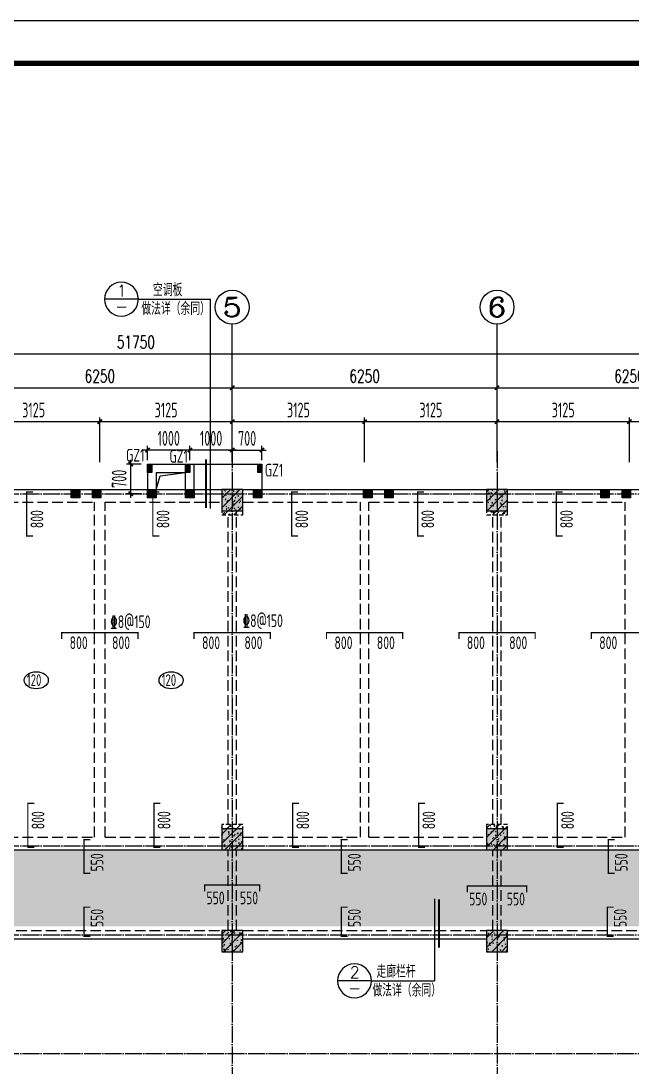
# Model space of a CAD drawing. Extents: x 139600 to 234074, y -135459 to 284050.
# Drawn here: x 173261 to 187688, y 71379 to 96050 of the extents above; entities that cross this region are included whole.
import ezdxf
from ezdxf.enums import TextEntityAlignment as Align

# ---------------------------------------------------------------- set-up
doc = ezdxf.new("R2010")
doc.units = 0
doc.header["$LTSCALE"] = 100
for name, pattern in [('CONTINOUS', [0]), ('DASHED', [0.75, 0.5, -0.25]), ('DASHEDX2', [1.5, 1, -0.5]), ('DOTE', [2.42, 2, -0.2, 0.02, -0.2]), ('HIDDEN', [7, 5, -2])]:
    doc.linetypes.add(name, pattern=pattern)
doc.layers.get('0').update_dxf_attribs({"linetype": 'CONTINUOUS'})
doc.layers.get('Defpoints').update_dxf_attribs({"linetype": 'CONTINUOUS'})
for name, color, linetype in [('AXIS', 3, 'CONTINUOUS'), ('AXIS_TEXT', 7, 'CONTINUOUS'), ('BEAM', 4, 'DASHED'), ('BEAM_CON', 4, 'CONTINUOUS'), ('B挑板&檐线', 6, 'CONTINUOUS'), ('B板筋标注', 7, 'CONTINUOUS'), ('B板细部尺寸标注', 9, 'CONTINUOUS'), ('COLU', 7, 'CONTINUOUS'), ('DOTE', 8, 'DOTE'), ('D大样&索引', 7, 'CONTINUOUS'), ('D洞口边线', 6, 'CONTINUOUS'), ('FSK_FREIN', 2, 'CONTINUOUS'), ('FSK_FTEXT', 4, 'CONTINUOUS'), ('GZ', 2, 'CONTINUOUS'), ('图框', 7, 'CONTINUOUS')]:
    doc.layers.add(name, color=color, linetype=linetype)
doc.styles.add('_TCH_AXIS', font='COMPLEX', dxfattribs={"bigfont": 'GBCBIG'})
doc.styles.add('_TCH_DIM', font='tssdeng.shx', dxfattribs={"width": 0.7, "bigfont": '1.shx'})
doc.styles.add('_TCH_DIM_T3', font='simplex_.ttf', dxfattribs={"width": 0.705882, "bigfont": 'GBCBIG'})
doc.styles.add('BW_Rein', font='Tssdeng.shx', dxfattribs={"width": 0.7, "bigfont": 'hztxt.shx'})
doc.styles.add('COMP', font='COMPLEX', dxfattribs={"bigfont": 'hztxt'})
doc.styles.add('COMPLEX', font='COMPLEX')
doc.styles.add('TSSD_Dimension', font='tssdeng.shx', dxfattribs={"width": 0.62, "bigfont": '1.shx'})
doc.styles.add('TSSD_Rein', font='Tssdeng.shx', dxfattribs={"width": 0.7, "bigfont": '1.shx'})
doc.dimstyles.new('_TCH_ARCH&&100', dxfattribs={"dimtxt": 297.5, "dimasz": 100, "dimexe": 250, "dimexo": 300, "dimgap": 126.25, "dimtad": 1, "dimdec": 0, "dimzin": 0, "dimdsep": 46, "dimtxsty": '_TCH_DIM_T3', "dimblk": 'ARCHTICK', "dimcen": 0.09, "dimclrt": 7, "dimazin": 2, "dimtfac": 1, "dimtdec": 0, "dimtix": 1, "dimtmove": 2, "dimatfit": 3, "dimfxl": 1, "dimtolj": 1, "dimtzin": 0, "dimarcsym": 0})
doc.dimstyles.new('TSSD_100_100', dxfattribs={"dimtxt": 350, "dimasz": 100, "dimexe": 100, "dimexo": 250, "dimgap": 100, "dimtad": 1, "dimdec": 0, "dimzin": 0, "dimdsep": 46, "dimtxsty": 'TSSD_Dimension', "dimblk": 'ARCHTICK', "dimblk1": 'ARCHTICK', "dimblk2": 'ARCHTICK', "dimcen": 0, "dimdle": 100, "dimclrt": 7, "dimadec": 0, "dimazin": 0, "dimtfac": 1, "dimtdec": 0, "dimtix": 1, "dimtmove": 2, "dimatfit": 3, "dimfxl": 1, "dimtolj": 1, "dimtzin": 0, "dimarcsym": 0})
doc.dimstyles.new('TSSD_100_100$0', dxfattribs={"dimtxt": 350, "dimasz": 150, "dimexe": 100, "dimexo": 50, "dimgap": 100, "dimtad": 1, "dimdec": 0, "dimzin": 0, "dimdsep": 46, "dimtxsty": 'TSSD_Rein', "dimblk": 'OBLIQUE', "dimcen": 0, "dimdle": 100, "dimclrt": 7, "dimadec": 0, "dimazin": 0, "dimtfac": 1, "dimtdec": 0, "dimtix": 1, "dimtmove": 2, "dimatfit": 3, "dimfxl": 250, "dimtolj": 1, "dimtzin": 0, "dimarcsym": 0})
pattern_1 = [(50, (150000, 0), (143.45204, -12.55043), [15, -165]), (355, (150000, 0), (-27.75027, 150.43843), [12, -132]), (100.4514, (150011.95, -1.05), (115.70188, 137.8879), [12.74804, -140.22842]), (46.1842, (150000, 40), (213.4482, -33.1038), [22.5, -247.5]), (96.6356, (150017.79, 37.24), (186.93254, 194.82357), [19.12206, -210.3426]), (351.1842, (150000, 40), (186.9324, 194.8237), [18, -198]), (21, (150020, 30), (119.38141, -80.52378), [15, -165]), (326, (150020, 30), (48.66307, 145.03), [12, -132]), (71.4514, (150029.95, 23.29), (168.04453, 64.5061), [12.74804, -140.22842]), (45, (150000, 0), (-113.13708, 113.13708), [])]
pattern_2 = [(50, (150000, -100), (143.45204, -12.55043), [15, -165]), (355, (150000, -100), (-27.75027, 150.43843), [12, -132]), (100.4514, (150011.95, -101.05), (115.70188, 137.8879), [12.74804, -140.22842]), (46.1842, (150000, -60), (213.4482, -33.1038), [22.5, -247.5]), (96.6356, (150017.79, -62.76), (186.93254, 194.8236), [19.12206, -210.3426]), (351.1842, (150000, -60), (186.9324, 194.8237), [18, -198]), (21, (150020, -70), (119.38141, -80.52378), [15, -165]), (326, (150020, -70), (48.66307, 145.03), [12, -132]), (71.4514, (150029.95, -76.71), (168.04453, 64.5061), [12.74804, -140.22842]), (45, (150000, -100), (-113.1371, 113.1371), [])]

# ---------------------------------------------------------------- blocks, each defined once
blk = doc.blocks.new('_AXISO')
blk.add_circle((0, 0), 0.5)
at = {"layer": 'AXIS_TEXT', "style": 'COMPLEX', "width": 1.041667}
blk.add_attdef('A', text='', height=0.56, dxfattribs=at).set_placement((-0.25, -0.28), (0.25, -0.28), align=Align.FIT)
blk = doc.blocks.new('_ArchTick')
at = {"color": 0, "linetype": 'ByBlock', "const_width": 0.4}
blk.add_lwpolyline([(-0.5, -0.5), (0.5, 0.5)], dxfattribs=at)
blk = doc.blocks.new('*D213')
at = {"layer": 'AXIS', "color": 0, "lineweight": -2}
for p, q in [((172000, 86200), (172000, 87650)), ((178250, 86200), (178250, 87650)), ((172000, 87400), (178250, 87400))]:
    blk.add_line(p, q, dxfattribs=at)
at = {"layer": 'Defpoints', "color": 0}
for p in [(178250, 87400), (172000, 85900), (178250, 85900)]:
    blk.add_point(p, dxfattribs=at)
at = {"layer": 'AXIS', "color": 0, "lineweight": -2, "xscale": 100, "yscale": 100, "zscale": 100, "rotation": 180}
blk.add_blockref('_ArchTick', (172000, 87400), dxfattribs=at)
at = {"layer": 'AXIS', "color": 0, "lineweight": -2, "xscale": 100, "yscale": 100, "zscale": 100}
blk.add_blockref('_ArchTick', (178250, 87400), dxfattribs=at)
at = {"layer": 'AXIS', "color": 7, "insert": (175125, 87675), "char_height": 297.5, "attachment_point": 5, "style": '_TCH_DIM_T3'}
blk.add_mtext('\\A1;6250', dxfattribs=at)
blk = doc.blocks.new('*D214')
at = {"layer": 'AXIS', "color": 0, "lineweight": -2}
for p, q in [((178250, 86200), (178250, 87650)), ((184500, 86200), (184500, 87650)), ((178250, 87400), (184500, 87400))]:
    blk.add_line(p, q, dxfattribs=at)
at = {"layer": 'Defpoints', "color": 0}
for p in [(184500, 87400), (178250, 85900), (184500, 85900)]:
    blk.add_point(p, dxfattribs=at)
at = {"layer": 'AXIS', "color": 0, "lineweight": -2, "xscale": 100, "yscale": 100, "zscale": 100, "rotation": 180}
blk.add_blockref('_ArchTick', (178250, 87400), dxfattribs=at)
at = {"layer": 'AXIS', "color": 0, "lineweight": -2, "xscale": 100, "yscale": 100, "zscale": 100}
blk.add_blockref('_ArchTick', (184500, 87400), dxfattribs=at)
at = {"layer": 'AXIS', "color": 7, "insert": (181375, 87675), "char_height": 297.5, "attachment_point": 5, "style": '_TCH_DIM_T3'}
blk.add_mtext('\\A1;6250', dxfattribs=at)
blk = doc.blocks.new('*D215')
at = {"layer": 'AXIS', "color": 0, "lineweight": -2}
for p, q in [((184500, 86200), (184500, 87650)), ((190750, 86200), (190750, 87650)), ((184500, 87400), (190750, 87400))]:
    blk.add_line(p, q, dxfattribs=at)
at = {"layer": 'Defpoints', "color": 0}
for p in [(190750, 87400), (184500, 85900), (190750, 85900)]:
    blk.add_point(p, dxfattribs=at)
at = {"layer": 'AXIS', "color": 0, "lineweight": -2, "xscale": 100, "yscale": 100, "zscale": 100, "rotation": 180}
blk.add_blockref('_ArchTick', (184500, 87400), dxfattribs=at)
at = {"layer": 'AXIS', "color": 0, "lineweight": -2, "xscale": 100, "yscale": 100, "zscale": 100}
blk.add_blockref('_ArchTick', (190750, 87400), dxfattribs=at)
at = {"layer": 'AXIS', "color": 7, "insert": (187625, 87675), "char_height": 297.5, "attachment_point": 5, "style": '_TCH_DIM_T3'}
blk.add_mtext('\\A1;6250', dxfattribs=at)
blk = doc.blocks.new('*D223')
at = {"layer": 'AXIS', "color": 0, "lineweight": -2}
for p, q in [((150100, 86200), (150100, 88450)), ((201850, 86200), (201850, 88450)), ((150100, 88200), (201850, 88200))]:
    blk.add_line(p, q, dxfattribs=at)
at = {"layer": 'Defpoints', "color": 0}
for p in [(201850, 88200), (150100, 85900), (201850, 85900)]:
    blk.add_point(p, dxfattribs=at)
at = {"layer": 'AXIS', "color": 0, "lineweight": -2, "xscale": 100, "yscale": 100, "zscale": 100, "rotation": 180}
blk.add_blockref('_ArchTick', (150100, 88200), dxfattribs=at)
at = {"layer": 'AXIS', "color": 0, "lineweight": -2, "xscale": 100, "yscale": 100, "zscale": 100}
blk.add_blockref('_ArchTick', (201850, 88200), dxfattribs=at)
at = {"layer": 'AXIS', "color": 7, "insert": (175975, 88475), "char_height": 297.5, "attachment_point": 5, "style": '_TCH_DIM_T3'}
blk.add_mtext('\\A1;51750', dxfattribs=at)
blk = doc.blocks.new('*D235')
at = {"layer": 'B板细部尺寸标注', "color": 0, "lineweight": -2}
for p, q in [((175025, 86600), (178350, 86600)), ((175125, 85645), (175125, 86700)), ((178250, 85645), (178250, 86700))]:
    blk.add_line(p, q, dxfattribs=at)
at = {"layer": 'Defpoints', "color": 0}
for p in [(178250, 86600), (175125, 85395), (178250, 85395)]:
    blk.add_point(p, dxfattribs=at)
at = {"layer": 'B板细部尺寸标注', "color": 0, "lineweight": -2, "xscale": 100, "yscale": 100, "zscale": 100, "rotation": 180}
blk.add_blockref('_ArchTick', (175125, 86600), dxfattribs=at)
at = {"layer": 'B板细部尺寸标注', "color": 0, "lineweight": -2, "xscale": 100, "yscale": 100, "zscale": 100}
blk.add_blockref('_ArchTick', (178250, 86600), dxfattribs=at)
at = {"layer": 'B板细部尺寸标注', "color": 7, "insert": (176688, 86875), "char_height": 350, "attachment_point": 5, "style": 'TSSD_Dimension'}
blk.add_mtext('\\A1;3125', dxfattribs=at)
blk = doc.blocks.new('*D236')
at = {"layer": 'B板细部尺寸标注', "color": 0, "lineweight": -2}
for p, q in [((171900, 86600), (175225, 86600)), ((172000, 85645), (172000, 86700)), ((175125, 85645), (175125, 86700))]:
    blk.add_line(p, q, dxfattribs=at)
at = {"layer": 'Defpoints', "color": 0}
for p in [(175125, 86600), (172000, 85395), (175125, 85395)]:
    blk.add_point(p, dxfattribs=at)
at = {"layer": 'B板细部尺寸标注', "color": 0, "lineweight": -2, "xscale": 100, "yscale": 100, "zscale": 100, "rotation": 180}
blk.add_blockref('_ArchTick', (172000, 86600), dxfattribs=at)
at = {"layer": 'B板细部尺寸标注', "color": 0, "lineweight": -2, "xscale": 100, "yscale": 100, "zscale": 100}
blk.add_blockref('_ArchTick', (175125, 86600), dxfattribs=at)
at = {"layer": 'B板细部尺寸标注', "color": 7, "insert": (173562, 86875), "char_height": 350, "attachment_point": 5, "style": 'TSSD_Dimension'}
blk.add_mtext('\\A1;3125', dxfattribs=at)
blk = doc.blocks.new('*D250')
at = {"layer": 'B板细部尺寸标注', "color": 0, "lineweight": -2}
for p, q in [((181275, 86600), (184600, 86600)), ((181375, 85645), (181375, 86700)), ((184500, 85645), (184500, 86700))]:
    blk.add_line(p, q, dxfattribs=at)
at = {"layer": 'Defpoints', "color": 0}
for p in [(184500, 86600), (181375, 85395), (184500, 85395)]:
    blk.add_point(p, dxfattribs=at)
at = {"layer": 'B板细部尺寸标注', "color": 0, "lineweight": -2, "xscale": 100, "yscale": 100, "zscale": 100, "rotation": 180}
blk.add_blockref('_ArchTick', (181375, 86600), dxfattribs=at)
at = {"layer": 'B板细部尺寸标注', "color": 0, "lineweight": -2, "xscale": 100, "yscale": 100, "zscale": 100}
blk.add_blockref('_ArchTick', (184500, 86600), dxfattribs=at)
at = {"layer": 'B板细部尺寸标注', "color": 7, "insert": (182938, 86875), "char_height": 350, "attachment_point": 5, "style": 'TSSD_Dimension'}
blk.add_mtext('\\A1;3125', dxfattribs=at)
blk = doc.blocks.new('*D251')
at = {"layer": 'B板细部尺寸标注', "color": 0, "lineweight": -2}
for p, q in [((178150, 86600), (181475, 86600)), ((178250, 85645), (178250, 86700)), ((181375, 85645), (181375, 86700))]:
    blk.add_line(p, q, dxfattribs=at)
at = {"layer": 'Defpoints', "color": 0}
for p in [(181375, 86600), (178250, 85395), (181375, 85395)]:
    blk.add_point(p, dxfattribs=at)
at = {"layer": 'B板细部尺寸标注', "color": 0, "lineweight": -2, "xscale": 100, "yscale": 100, "zscale": 100, "rotation": 180}
blk.add_blockref('_ArchTick', (178250, 86600), dxfattribs=at)
at = {"layer": 'B板细部尺寸标注', "color": 0, "lineweight": -2, "xscale": 100, "yscale": 100, "zscale": 100}
blk.add_blockref('_ArchTick', (181375, 86600), dxfattribs=at)
at = {"layer": 'B板细部尺寸标注', "color": 7, "insert": (179812, 86875), "char_height": 350, "attachment_point": 5, "style": 'TSSD_Dimension'}
blk.add_mtext('\\A1;3125', dxfattribs=at)
blk = doc.blocks.new('*D252')
at = {"layer": 'B板细部尺寸标注', "color": 0, "lineweight": -2}
for p, q in [((187525, 86600), (190850, 86600)), ((187625, 85645), (187625, 86700)), ((190750, 85645), (190750, 86700))]:
    blk.add_line(p, q, dxfattribs=at)
at = {"layer": 'Defpoints', "color": 0}
for p in [(190750, 86600), (187625, 85395), (190750, 85395)]:
    blk.add_point(p, dxfattribs=at)
at = {"layer": 'B板细部尺寸标注', "color": 0, "lineweight": -2, "xscale": 100, "yscale": 100, "zscale": 100, "rotation": 180}
blk.add_blockref('_ArchTick', (187625, 86600), dxfattribs=at)
at = {"layer": 'B板细部尺寸标注', "color": 0, "lineweight": -2, "xscale": 100, "yscale": 100, "zscale": 100}
blk.add_blockref('_ArchTick', (190750, 86600), dxfattribs=at)
at = {"layer": 'B板细部尺寸标注', "color": 7, "insert": (189188, 86875), "char_height": 350, "attachment_point": 5, "style": 'TSSD_Dimension'}
blk.add_mtext('\\A1;3125', dxfattribs=at)
blk = doc.blocks.new('*D253')
at = {"layer": 'B板细部尺寸标注', "color": 0, "lineweight": -2}
for p, q in [((184400, 86600), (187725, 86600)), ((184500, 85645), (184500, 86700)), ((187625, 85645), (187625, 86700))]:
    blk.add_line(p, q, dxfattribs=at)
at = {"layer": 'Defpoints', "color": 0}
for p in [(187625, 86600), (184500, 85395), (187625, 85395)]:
    blk.add_point(p, dxfattribs=at)
at = {"layer": 'B板细部尺寸标注', "color": 0, "lineweight": -2, "xscale": 100, "yscale": 100, "zscale": 100, "rotation": 180}
blk.add_blockref('_ArchTick', (184500, 86600), dxfattribs=at)
at = {"layer": 'B板细部尺寸标注', "color": 0, "lineweight": -2, "xscale": 100, "yscale": 100, "zscale": 100}
blk.add_blockref('_ArchTick', (187625, 86600), dxfattribs=at)
at = {"layer": 'B板细部尺寸标注', "color": 7, "insert": (186062, 86875), "char_height": 350, "attachment_point": 5, "style": 'TSSD_Dimension'}
blk.add_mtext('\\A1;3125', dxfattribs=at)
blk = doc.blocks.new('A$C60D8058F')
at = {"layer": 'COLU'}
for points in [[(28500, -500), (28500, 0), (28000, 0), (28000, -500)], [(34750, -500), (34750, 0), (34250, 0), (34250, -500)], [(28500, -8500), (28500, -8000), (28000, -8000), (28000, -8500)], [(34750, -8500), (34750, -8000), (34250, -8000), (34250, -8500)], [(28500, -10900), (28500, -10400), (28000, -10400), (28000, -10900)], [(34750, -10900), (34750, -10400), (34250, -10400), (34250, -10900)]]:
    blk.add_hatch(color=251, dxfattribs=at).paths.add_polyline_path(points)
for points in [[(28500, -500), (28500, 0), (28000, 0), (28000, -500)], [(34750, -500), (34750, 0), (34250, 0), (34250, -500)], [(28500, -8500), (28500, -8000), (28000, -8000), (28000, -8500)], [(34750, -8500), (34750, -8000), (34250, -8000), (34250, -8500)], [(28500, -10900), (28500, -10400), (28000, -10400), (28000, -10900)], [(34750, -10900), (34750, -10400), (34250, -10400), (34250, -10900)]]:
    blk.add_lwpolyline(points, close=True, dxfattribs=at)
blk = doc.blocks.new('A$C000F6301')
at = {"layer": 'D大样&索引', "color": 6}
blk.add_line((0, 0), (800, 0), dxfattribs=at)
blk.add_circle((400, 0), 400, dxfattribs=at)
blk = doc.blocks.new('A2+1_2')
at = {"layer": '图框'}
blk.add_lwpolyline([(0, 0), (89100, 0), (89100, 42000), (0, 42000)], close=True, dxfattribs=at)
at = {"layer": '图框', "const_width": 120}
blk.add_lwpolyline([(2500, 1000), (88100, 1000), (88100, 41000), (2500, 41000)], close=True, dxfattribs=at)
blk = doc.blocks.new('*D1721')
at = {"layer": 'B板细部尺寸标注', "color": 0, "lineweight": -2}
for p, q in [((175856, 84800), (175856, 85700)), ((176100, 85600), (175756, 85600)), ((176100, 84900), (175756, 84900))]:
    blk.add_line(p, q, dxfattribs=at)
at = {"layer": 'Defpoints', "color": 0}
for p in [(175856, 85600), (176350, 85600), (176350, 84900)]:
    blk.add_point(p, dxfattribs=at)
at = {"layer": 'B板细部尺寸标注', "color": 0, "lineweight": -2, "xscale": 100, "yscale": 100, "zscale": 100}
for p, rotation in [((175856, 85600), 90), ((175856, 84900), 270)]:
    blk.add_blockref('_ArchTick', p, dxfattribs=dict(at, rotation=rotation))
at = {"layer": 'B板细部尺寸标注', "color": 7, "insert": (175581, 85250), "char_height": 350, "attachment_point": 5, "rotation": 90, "style": 'TSSD_Dimension'}
blk.add_mtext('\\A1;700', dxfattribs=at)
blk = doc.blocks.new('*D1722')
at = {"layer": 'B板细部尺寸标注', "color": 0, "lineweight": -2}
for p, q in [((178150, 85931), (179050, 85931)), ((178250, 85693), (178250, 86031)), ((178950, 85693), (178950, 86031))]:
    blk.add_line(p, q, dxfattribs=at)
at = {"layer": 'Defpoints', "color": 0}
for p in [(178950, 85931), (178250, 85443), (178950, 85443)]:
    blk.add_point(p, dxfattribs=at)
at = {"layer": 'B板细部尺寸标注', "color": 0, "lineweight": -2, "xscale": 100, "yscale": 100, "zscale": 100, "rotation": 180}
blk.add_blockref('_ArchTick', (178250, 85931), dxfattribs=at)
at = {"layer": 'B板细部尺寸标注', "color": 0, "lineweight": -2, "xscale": 100, "yscale": 100, "zscale": 100}
blk.add_blockref('_ArchTick', (178950, 85931), dxfattribs=at)
at = {"layer": 'B板细部尺寸标注', "color": 7, "insert": (178600, 86206), "char_height": 350, "attachment_point": 5, "style": 'TSSD_Dimension'}
blk.add_mtext('\\A1;700', dxfattribs=at)
blk = doc.blocks.new('*D1723')
at = {"layer": 'B板细部尺寸标注', "color": 0, "lineweight": -2}
for p, q in [((178350, 85931), (177150, 85931)), ((177250, 85693), (177250, 86031)), ((178250, 85693), (178250, 86031))]:
    blk.add_line(p, q, dxfattribs=at)
at = {"layer": 'Defpoints', "color": 0}
for p in [(177250, 85931), (177250, 85443), (178250, 85443)]:
    blk.add_point(p, dxfattribs=at)
at = {"layer": 'B板细部尺寸标注', "color": 0, "lineweight": -2, "xscale": 100, "yscale": 100, "zscale": 100, "rotation": 180}
blk.add_blockref('_ArchTick', (177250, 85931), dxfattribs=at)
at = {"layer": 'B板细部尺寸标注', "color": 0, "lineweight": -2, "xscale": 100, "yscale": 100, "zscale": 100}
blk.add_blockref('_ArchTick', (178250, 85931), dxfattribs=at)
at = {"layer": 'B板细部尺寸标注', "color": 7, "insert": (177750, 86206), "char_height": 350, "attachment_point": 5, "style": 'TSSD_Dimension'}
blk.add_mtext('\\A1;1000', dxfattribs=at)
blk = doc.blocks.new('*D1724')
at = {"layer": 'B板细部尺寸标注', "color": 0, "lineweight": -2}
for p, q in [((177350, 85931), (176150, 85931)), ((176250, 85693), (176250, 86031)), ((177250, 85693), (177250, 86031))]:
    blk.add_line(p, q, dxfattribs=at)
at = {"layer": 'Defpoints', "color": 0}
for p in [(176250, 85931), (176250, 85443), (177250, 85443)]:
    blk.add_point(p, dxfattribs=at)
at = {"layer": 'B板细部尺寸标注', "color": 0, "lineweight": -2, "xscale": 100, "yscale": 100, "zscale": 100, "rotation": 180}
blk.add_blockref('_ArchTick', (176250, 85931), dxfattribs=at)
at = {"layer": 'B板细部尺寸标注', "color": 0, "lineweight": -2, "xscale": 100, "yscale": 100, "zscale": 100}
blk.add_blockref('_ArchTick', (177250, 85931), dxfattribs=at)
at = {"layer": 'B板细部尺寸标注', "color": 7, "insert": (176750, 86206), "char_height": 350, "attachment_point": 5, "style": 'TSSD_Dimension'}
blk.add_mtext('\\A1;1000', dxfattribs=at)
blk = doc.blocks.new('GZ')
at = {"layer": 'GZ'}
blk.add_hatch(color=252, dxfattribs=at).paths.add_polyline_path([(200, 0), (0, 0), (0, 200), (200, 200)])
at = {"layer": 'GZ', "color": 2}
blk.add_lwpolyline([(200, 0), (0, 0), (0, 200), (200, 200)], close=True, dxfattribs=at)
blk = doc.blocks.new('GZ1')
at = {"layer": 'GZ'}
blk.add_hatch(color=252, dxfattribs=at).paths.add_polyline_path([(100, 200), (0, 200), (0, 0), (100, 0)])
at = {"layer": 'GZ', "color": 2}
blk.add_lwpolyline([(100, 0), (0, 0), (0, 200), (100, 200)], close=True, dxfattribs=at)
blk = doc.blocks.new('A$C7B5C40C7')
at = {"layer": 'GZ'}
for name, p in [('GZ1', (26250, 400)), ('GZ1', (27150, 400)), ('GZ1', (28850, 400)), ('GZ', (24450, -200)), ('GZ', (24950, -200)), ('GZ', (31350, -200)), ('GZ', (31850, -200)), ('GZ', (36950, -200)), ('GZ', (37450, -200)), ('GZ', (26250, -200)), ('GZ', (27150, -200)), ('GZ', (28750, -200))]:
    blk.add_blockref(name, p, dxfattribs=at)
at = {"layer": 'GZ', "color": 2, "style": '_TCH_DIM', "width": 0.705882}
for p in [(25744, 657), (26769, 632), (29019, 307)]:
    blk.add_text('GZ1', height=300, dxfattribs=at).set_placement(p)

msp = doc.modelspace()

# ---------------------------------------------------------------- hatches: boundary and pattern name
at = {"layer": 'B板筋标注'}
h = msp.add_hatch(dxfattribs=at)
h.set_pattern_fill('CROSS', color=6, scale=50, style=0)
h.set_pattern_definition([(0, (150000, 188000), (317.5, 317.5), [158.75, -476.25]), (90, (150079.38, 187920.62), (-317.5, 317.5), [158.75, -476.25])])
h.paths.add_polyline_path([(150300, 74700), (190650, 74700), (190650, 74500), (201750, 74500), (201750, 76500), (197750, 76500), (197750, 76800), (190950, 76800), (190950, 76500), (150300, 76500)])
at = {"layer": 'COLU'}
h = msp.add_hatch(dxfattribs=at)
h.set_pattern_fill('ARMOREDW', color=251, scale=20, style=0)
h.set_pattern_definition(pattern_1)
h.paths.add_polyline_path([(178500, 84400), (178500, 85000), (178000, 85000), (178000, 84400)])
h = msp.add_hatch(dxfattribs=at)
h.set_pattern_fill('ARMOREDW', color=251, scale=20, style=0)
h.set_pattern_definition(pattern_1)
h.paths.add_polyline_path([(184750, 84400), (184750, 85000), (184250, 85000), (184250, 84400)])
h = msp.add_hatch(dxfattribs=at)
h.set_pattern_fill('ARMOREDW', color=251, scale=20, style=0)
h.set_pattern_definition(pattern_1)
h.paths.add_polyline_path([(178500, 76500), (178500, 77100), (178000, 77100), (178000, 76500)])
h = msp.add_hatch(dxfattribs=at)
h.set_pattern_fill('ARMOREDW', color=251, scale=20, style=0)
h.set_pattern_definition(pattern_1)
h.paths.add_polyline_path([(184750, 76500), (184750, 77100), (184250, 77100), (184250, 76500)])
h = msp.add_hatch(dxfattribs=at)
h.set_pattern_fill('ARMOREDW', color=251, scale=20, style=0)
h.set_pattern_definition(pattern_2)
h.paths.add_polyline_path([(178500, 74100), (178500, 74600), (178000, 74600), (178000, 74100)])
h = msp.add_hatch(dxfattribs=at)
h.set_pattern_fill('ARMOREDW', color=251, scale=20, style=0)
h.set_pattern_definition(pattern_2)
h.paths.add_polyline_path([(184750, 74100), (184750, 74600), (184250, 74600), (184250, 74100)])

# ---------------------------------------------------------------- linework, layer by layer
at = {"layer": 'AXIS'}
for p, q in [((178250, 85900), (178250, 88900)), ((184500, 85900), (184500, 88900))]:
    msp.add_line(p, q, dxfattribs=at)
at = {"layer": 'BEAM', "linetype": 'HIDDEN', "ltscale": 0.5}
for p, q in [((172250, 84700), (175000, 84700)), ((175000, 76800), (175000, 84700)), ((175250, 84700), (178000, 84700)), ((175250, 76800), (175250, 84700)), ((178500, 84700), (181275, 84700)), ((181275, 76800), (181275, 84700)), ((181475, 84700), (184250, 84700)), ((181475, 76800), (181475, 84700)), ((184750, 84700), (187525, 84700)), ((187525, 76800), (187525, 84700)), ((178150, 77100), (178150, 84400)), ((178350, 77100), (178350, 84400)), ((184400, 77100), (184400, 84400)), ((184600, 77100), (184600, 84400)), ((172250, 76800), (175000, 76800)), ((175250, 76800), (178000, 76800)), ((178500, 76800), (181275, 76800)), ((181475, 76800), (184250, 76800)), ((184750, 76800), (187525, 76800)), ((178150, 74600), (178150, 76500)), ((178350, 74600), (178350, 76500)), ((184400, 74600), (184400, 76500)), ((184600, 74600), (184600, 76500)), ((172100, 74600), (178000, 74600)), ((178500, 74600), (184250, 74600)), ((184750, 74600), (190650, 74600))]:
    msp.add_line(p, q, dxfattribs=at)
at = {"layer": 'BEAM_CON'}
for p, q in [((176250, 85600), (177350, 85600)), ((176250, 85600), (176250, 85000)), ((176450, 85400), (177150, 85400)), ((176450, 85400), (176450, 85000)), ((177150, 85000), (177150, 85400)), ((177350, 85000), (177350, 85600)), ((172250, 85000), (176250, 85000)), ((176450, 85000), (177150, 85000)), ((177350, 85000), (178000, 85000)), ((178500, 85000), (184250, 85000)), ((184750, 85000), (188750, 85000)), ((172250, 76500), (178000, 76500)), ((178500, 76500), (184250, 76500)), ((184750, 76500), (190650, 76500)), ((172100, 74400), (178000, 74400)), ((178500, 74400), (184250, 74400)), ((184750, 74400), (190650, 74400))]:
    msp.add_line(p, q, dxfattribs=at)
at = {"layer": 'B挑板&檐线'}
msp.add_lwpolyline([(177350, 85000), (177350, 85600), (178950, 85600), (178950, 85000)], dxfattribs=at)
at = {"layer": 'B板筋标注', "color": 2, "linetype": 'CONTINOUS', "ltscale": 5}
for centre in [(173625, 80500), (176806.2, 80500)]:
    msp.add_ellipse(centre, major_axis=(-283.5, 0), ratio=0.7083334, dxfattribs=at)
at = {"layer": 'COLU', "linetype": 'DASHEDX2'}
for points in [[(178500, 84400), (178500, 85000), (178000, 85000), (178000, 84400)], [(184750, 84400), (184750, 85000), (184250, 85000), (184250, 84400)], [(178500, 76500), (178500, 77100), (178000, 77100), (178000, 76500)], [(184750, 76500), (184750, 77100), (184250, 77100), (184250, 76500)], [(178500, 74100), (178500, 74600), (178000, 74600), (178000, 74100)], [(184750, 74100), (184750, 74600), (184250, 74600), (184250, 74100)]]:
    msp.add_lwpolyline(points, close=True, dxfattribs=at)
at = {"layer": 'DOTE', "ltscale": 2}
for p, q in [((178250, 85900), (178250, 70400)), ((184500, 85900), (184500, 70400)), ((149100, 84900), (203300, 84900)), ((149100, 76600), (203300, 76600)), ((149100, 74500), (203300, 74500)), ((149100, 71700), (203300, 71700))]:
    msp.add_line(p, q, dxfattribs=at)
at = {"layer": 'D大样&索引', "color": 6}
for p, q in [((176033.1, 89487.5), (177734.1, 89487.5)), ((177734.1, 84553.4), (177734.1, 89487.5)), ((183025.4, 75346.6), (183025.4, 73412.5)), ((181533.1, 73412.5), (183025.4, 73412.5))]:
    msp.add_line(p, q, dxfattribs=at)
at = {"layer": 'D大样&索引', "color": 6, "const_width": 50}
for points in [[(177630.2, 85708.9), (177630.2, 84563.7)], [(183129.3, 74191.1), (183129.3, 75336.3)]]:
    msp.add_lwpolyline(points, dxfattribs=at)
at = {"layer": 'D洞口边线'}
msp.add_lwpolyline([(176450, 85000), (176545.8, 85320.8), (177150, 85400)], dxfattribs=at)
at = {"layer": 'FSK_FREIN', "const_width": 30}
for points in [[(173550, 83900), (173400, 83900), (173400, 84940), (173550, 84940)], [(176525, 83900), (176375, 83900), (176375, 84940), (176525, 84940)], [(179800, 83900), (179650, 83900), (179650, 84940), (179800, 84940)], [(182775, 83900), (182625, 83900), (182625, 84940), (182775, 84940)], [(186050, 83900), (185900, 83900), (185900, 84940), (186050, 84940)], [(174225, 81475), (174225, 81625), (176025, 81625), (176025, 81475)], [(177350, 81475), (177350, 81625), (179150, 81625), (179150, 81475)], [(180475, 81475), (180475, 81625), (182275, 81625), (182275, 81475)], [(183600, 81475), (183600, 81625), (185400, 81625), (185400, 81475)], [(186725, 81475), (186725, 81625), (188525, 81625), (188525, 81475)], [(173575, 76560), (173425, 76560), (173425, 77600), (173575, 77600)], [(176550, 76560), (176400, 76560), (176400, 77600), (176550, 77600)], [(179825, 76560), (179675, 76560), (179675, 77600), (179825, 77600)], [(182800, 76560), (182650, 76560), (182650, 77600), (182800, 77600)], [(186075, 76560), (185925, 76560), (185925, 77600), (186075, 77600)], [(174900, 75950), (174750, 75950), (174750, 76740), (174900, 76740)], [(180975, 75950), (180825, 75950), (180825, 76740), (180975, 76740)], [(187275, 75950), (187125, 75950), (187125, 76740), (187275, 76740)], [(177600, 75525), (177600, 75675), (178900, 75675), (178900, 75525)], [(183800, 75500), (183800, 75650), (185200, 75650), (185200, 75500)], [(174900, 74460), (174750, 74460), (174750, 75150), (174900, 75150)], [(180975, 74460), (180825, 74460), (180825, 75150), (180975, 75150)], [(187250, 74460), (187100, 74460), (187100, 75150), (187250, 75150)]]:
    msp.add_lwpolyline(points, dxfattribs=at)

# ---------------------------------------------------------------- block references
msp.add_blockref('A2+1_2', (139600, 54050))
at = {"layer": 'AXIS'}
ref = msp.add_blockref('_AXISO', (178250, 89300), dxfattribs=dict(at, xscale=800, yscale=800, zscale=800))
ref.add_attrib('A', '5', dxfattribs={"layer": 'AXIS_TEXT', "height": 452.5, "style": '_TCH_AXIS', "width": 1.5}).set_placement((178023.7, 89073.7), (178476.3, 89073.7), align=Align.FIT)
ref = msp.add_blockref('_AXISO', (184500, 89300), dxfattribs=dict(at, xscale=800, yscale=800, zscale=800))
ref.add_attrib('A', '6', dxfattribs={"layer": 'AXIS_TEXT', "height": 452.5, "style": '_TCH_AXIS', "width": 1.5}).set_placement((184273.7, 89073.7), (184726.3, 89073.7), align=Align.FIT)
at = {"layer": 'COLU'}
msp.add_blockref('A$C60D8058F', (150000, 85000), dxfattribs=at)
at = {"layer": 'D大样&索引', "xscale": -1}
for p in [(176033.1, 89487.5), (181533.1, 73412.5)]:
    msp.add_blockref('A$C000F6301', p, dxfattribs=at)
at = {"layer": 'GZ'}
msp.add_blockref('A$C7B5C40C7', (150000, 85000), dxfattribs=at)

# ---------------------------------------------------------------- texts
at = {"layer": 'B板筋标注', "color": 2, "linetype": 'CONTINOUS', "ltscale": 5, "style": 'TSSD_Rein', "width": 0.7}
for p in [(173401, 80367.1), (176582.2, 80367.1)]:
    msp.add_text('120', height=275, dxfattribs=at).set_placement(p)
at = {"layer": 'D大样&索引', "color": 6, "style": 'COMP'}
for s, p in [('1', (175640.5, 89551.2)), ('-', (175638.3, 89182.9)), ('2', (181140.5, 73476.2)), ('-', (181138.3, 73107.9))]:
    msp.add_text(s, height=275, dxfattribs=at).set_placement(p, align=Align.CENTER)
at = {"layer": 'D大样&索引', "color": 6, "style": 'TSSD_Rein', "width": 0.7}
for s, p in [('空调板', (176379.5, 89558.2)), ('做法详（余同）', (176104.3, 89116.3)), ('走廊栏杆', (181654.5, 73483.2)), ('做法详（余同）', (181560, 73041.3))]:
    msp.add_text(s, height=300, dxfattribs=at).set_placement(p)
at = {"layer": 'FSK_FTEXT', "style": 'BW_Rein', "width": 0.7}
for p in [(173490, 84300), (176465, 84300), (179740, 84300), (182715, 84300), (185990, 84300), (173515, 77200), (176490, 77200), (179765, 77200), (182740, 77200), (186015, 77200)]:
    msp.add_text('800', height=300, rotation=90, dxfattribs=at).set_placement(p, align=Align.TOP_CENTER)
for p in [(176320.2, 81730.8), (179445.2, 81755.8)]:
    msp.add_text('%%1328@150', height=300, dxfattribs=at).set_placement(p, align=Align.RIGHT)
for p in [(174625, 81535), (175625, 81535), (177750, 81535), (178750, 81535), (180875, 81535), (181875, 81535), (184000, 81535), (185000, 81535), (187125, 81535)]:
    msp.add_text('800', height=300, dxfattribs=at).set_placement(p, align=Align.TOP_CENTER)
for p in [(174907.5, 76420), (180982.5, 76420), (187282.5, 76420)]:
    msp.add_text('550', height=300, rotation=90, dxfattribs=at).set_placement(p, align=Align.TOP_RIGHT)
for p in [(178070, 75517.5), (184270, 75492.5)]:
    msp.add_text('550', height=300, dxfattribs=at).set_placement(p, align=Align.TOP_RIGHT)
for p in [(178430, 75517.5), (184730, 75492.5)]:
    msp.add_text('550', height=300, dxfattribs=at).set_placement(p, align=Align.TOP_LEFT)
for p in [(174907.5, 74680), (180982.5, 74680), (187257.5, 74680)]:
    msp.add_text('550', height=300, rotation=90, dxfattribs=at).set_placement(p, align=Align.TOP_LEFT)

# ---------------------------------------------------------------- dimensions: what is measured, and where the dimension line sits
at = {"layer": 'AXIS'}
for p1, p2, distance, picture, middle in [((150100, 85900), (201850, 85900), 2300, '*D223', (175975, 88475)), ((172000, 85900), (178250, 85900), 1500, '*D213', (175125, 87675)), ((178250, 85900), (184500, 85900), 1500, '*D214', (181375, 87675)), ((184500, 85900), (190750, 85900), 1500, '*D215', (187625, 87675))]:
    dim = msp.add_aligned_dim(p1=p1, p2=p2, distance=distance, dimstyle='_TCH_ARCH&&100', dxfattribs=at)
    dim.commit()
    dim.dimension.update_dxf_attribs({"geometry": picture, "text_midpoint": middle})
at = {"layer": 'B板细部尺寸标注'}
for base, p1, p2, picture, middle in [((175125, 86600), (172000, 85394.9), (175125, 85394.9), '*D236', (173562.5, 86875)), ((178250, 86600), (175125, 85394.9), (178250, 85394.9), '*D235', (176687.5, 86875)), ((181375, 86600), (178250, 85394.9), (181375, 85394.9), '*D251', (179812.5, 86875)), ((184500, 86600), (181375, 85394.9), (184500, 85394.9), '*D250', (182937.5, 86875)), ((187625, 86600), (184500, 85394.9), (187625, 85394.9), '*D253', (186062.5, 86875)), ((190750, 86600), (187625, 85394.9), (190750, 85394.9), '*D252', (189187.5, 86875)), ((178950, 85930.7), (178250, 85442.7), (178950, 85442.7), '*D1722', (178600, 86205.7))]:
    dim = msp.add_linear_dim(base=base, p1=p1, p2=p2, dimstyle='TSSD_100_100', dxfattribs=at)
    dim.commit()
    dim.dimension.update_dxf_attribs({"geometry": picture, "text_midpoint": middle})
for base, p1, p2, picture, middle in [((176250, 85930.7), (177250, 85442.7), (176250, 85442.7), '*D1724', (176750, 86205.7)), ((177250, 85930.7), (178250, 85442.7), (177250, 85442.7), '*D1723', (177750, 86205.7))]:
    dim = msp.add_linear_dim(base=base, p1=p1, p2=p2, dimstyle='TSSD_100_100$0', override={"dimasz": 100, "dimexo": 250, "dimtxsty": 'TSSD_Dimension', "dimblk": 'ArchTick', "dimblk1": 'ArchTick', "dimblk2": 'ArchTick'}, dxfattribs=at)
    dim.commit()
    dim.dimension.update_dxf_attribs({"geometry": picture, "text_midpoint": middle})
dim = msp.add_linear_dim(base=(175856.2, 85600), p1=(176350.5, 84900), p2=(176350.5, 85600), angle=90, dimstyle='TSSD_100_100', dxfattribs=at)
dim.commit()
dim.dimension.update_dxf_attribs({"geometry": '*D1721', "text_midpoint": (175581.2, 85250)})

doc.saveas('drawing.dxf')
